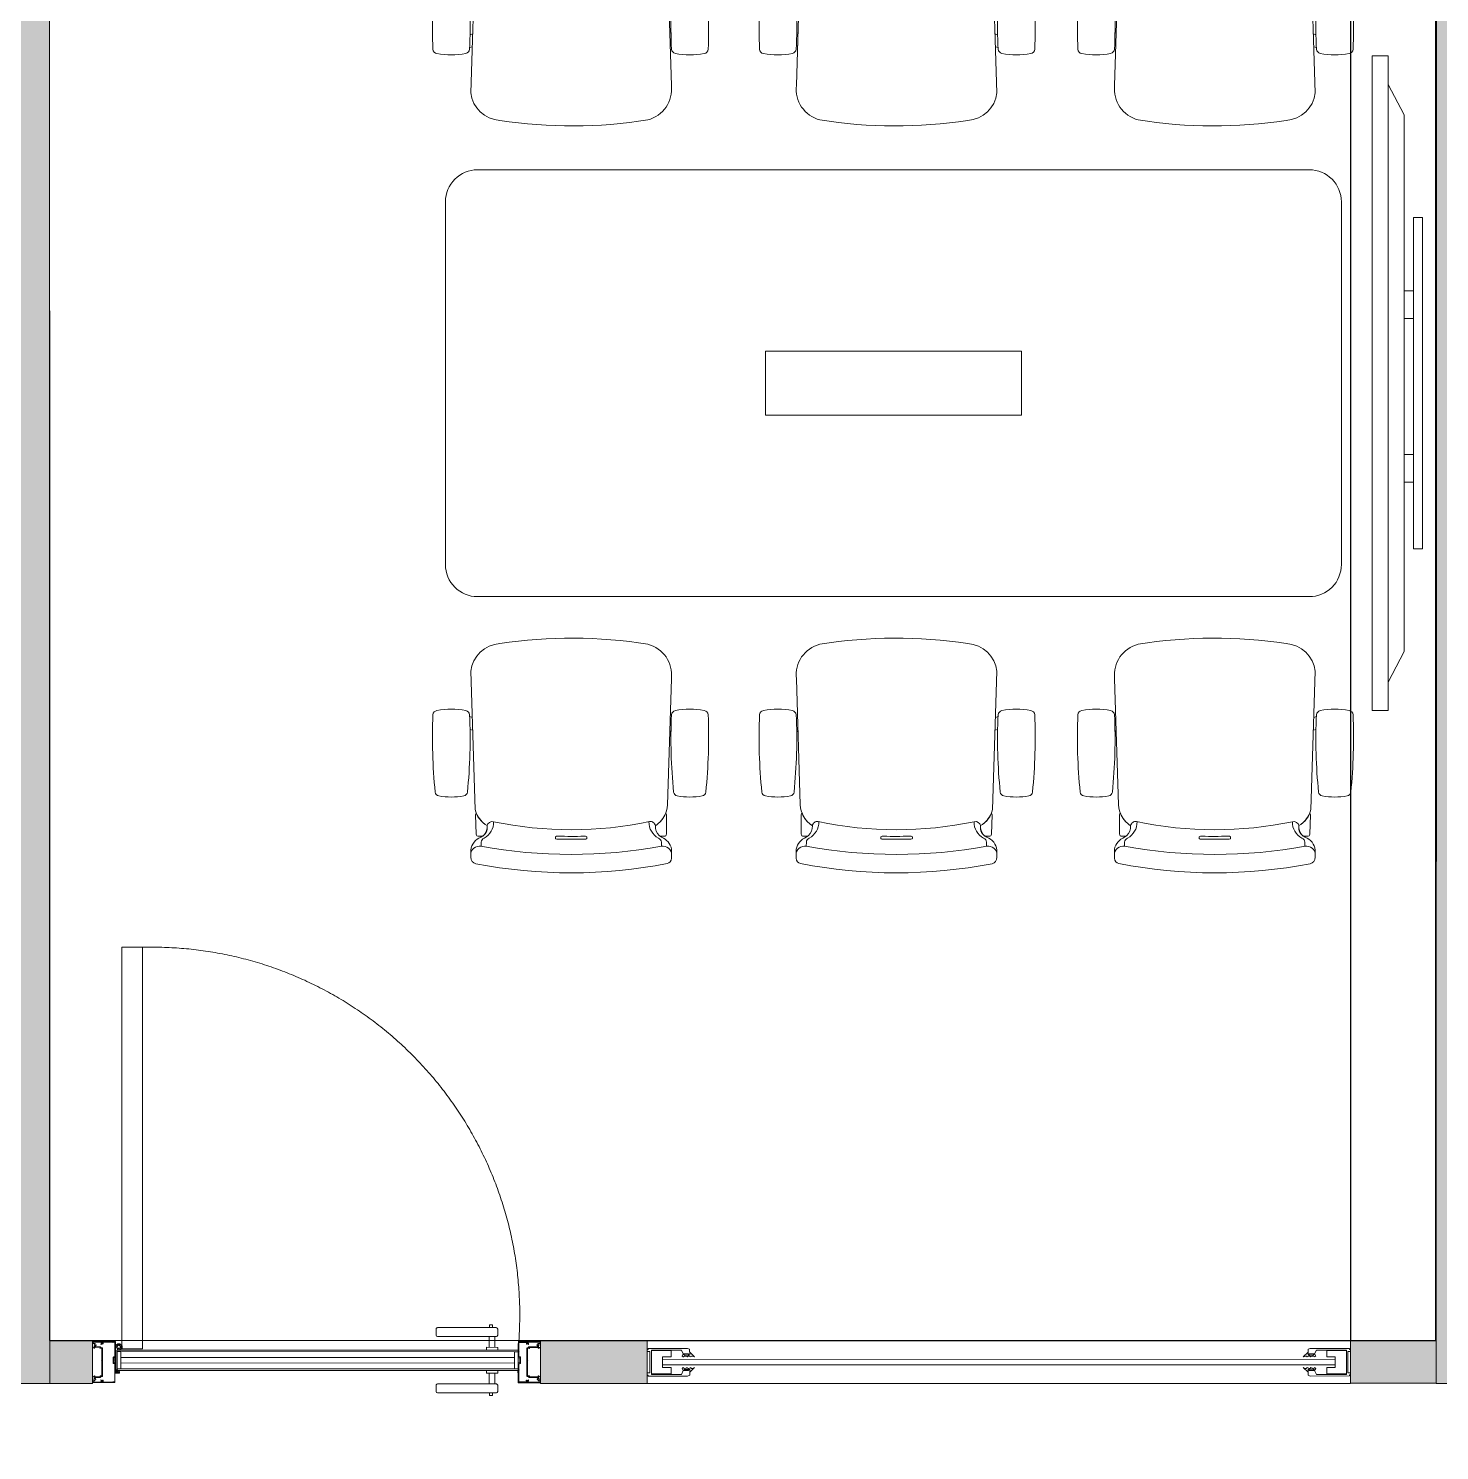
# Model space of a CAD drawing. Header units: millimetres. Extents: x -774950 to -670403, y -1165325 to -1109738.
# Drawn here: x -743251 to -739943, y -1119895 to -1116563 of the extents above; entities that cross this region are included whole.
import ezdxf

# ---------------------------------------------------------------- set-up
doc = ezdxf.new("R2010")
doc.units = ezdxf.units.MM
doc.header["$LTSCALE"] = 3000
doc.header["$MEASUREMENT"] = 0
for name, pattern in [('( Hidden )', [0.375, 0.25, -0.125]), ('DASHED', [0.75, 0.5, -0.25]), ('DASHED2', [0.375, 0.25, -0.125])]:
    doc.linetypes.add(name, pattern=pattern)
doc.layers.get('0').update_dxf_attribs({"linetype": 'CONTINUOUS'})
for name, color, linetype, lineweight in [('1-fur', 8, 'CONTINUOUS', 0), ('A-DOOR-FULL', 40, 'CONTINUOUS', 18), ('A-FURN-HUMAN', 252, 'CONTINUOUS', 9), ('A-FURN-MODULAR-CHAIR', 5, 'CONTINUOUS', 5), ('A-FURN-MODULAR-TABLETOP', 250, 'CONTINUOUS', 13), ('AI-FURN', 7, 'CONTINUOUS', 20), ('DR-GLASS', 170, 'CONTINUOUS', 13), ('I- FURN', 251, 'CONTINUOUS', 9), ('IN-DOOR', 8, 'CONTINUOUS', 0), ('PR-ALU SECTION', 8, 'CONTINUOUS', 9), ('PR-HATCH', 8, 'CONTINUOUS', 0), ('PR-LINE', 8, 'DASHED2', 9), ('TAGING', 253, 'CONTINUOUS', 5), ('TOA- AV', 7, 'CONTINUOUS', 9), ('TOA-FURN-HUMAN', 252, 'CONTINUOUS', 9)]:
    doc.layers.add(name, color=color, linetype=linetype, lineweight=lineweight)
doc.layers.add('HATCH', color=8, linetype='CONTINUOUS')
doc.layers.add('I-FURN', color=7, linetype='CONTINUOUS')
doc.layers.add('PR- GLASS', color=7, linetype='CONTINUOUS', lineweight=9, true_color=0x0505ff)
doc.layers.add('PR-FULL HT', color=7, linetype='CONTINUOUS', lineweight=13, true_color=0x6e3e30)

# ---------------------------------------------------------------- blocks, each defined once
blk = doc.blocks.new('*U102')
at = {"layer": 'PR-HATCH'}
h = blk.add_hatch(color=256, dxfattribs=at)
h.dxf.hatch_style = 1
h.paths.add_polyline_path([(-88459.9, -39967.2), (-83431.8, -39967.2), (-83431.8, -39867.2), (-88459.9, -39867.2)])
at = {"layer": 'PR-FULL HT', "elevation": 0}
blk.add_lwpolyline([(-88459.9, -39967.2), (-83431.8, -39967.2), (-83431.8, -39867.2), (-88459.9, -39867.2)], close=True, dxfattribs=at)
blk = doc.blocks.new('CHAIR - STEELCASE - LETSB')
at = {"layer": 'I- FURN', "color": 24, "lineweight": 9}
for points in [[(-369.7, 257.7, -0.089353), (-369.7, 316.7, -0.334929), (-360.7, 325, -0.034973), (-179.6, 330.4, -0.382328), (-169.8, 320.9, -0.10237), (-169.8, 253.5, -0.318036), (-179.6, 244.3, -0.036857), (-360.8, 249.5, -0.333729)], [(-369.7, -242.2, 0.089353), (-369.7, -301.1, 0.334929), (-360.7, -309.4, 0.034973), (-179.6, -314.8, 0.382328), (-169.8, -305.4, 0.10237), (-169.8, -237.9, 0.318036), (-179.6, -228.8, 0.036857), (-360.7, -233.9, 0.333729)]]:
    blk.add_lwpolyline(points, format="xyb", close=True, dxfattribs=at)
at = {"layer": 'I- FURN'}
blk.add_lwpolyline([(-513.5, 241.7, 0.34479), (-528.5, 230.1, 0.096497), (-528.2, -218.5, 0.361045), (-515.8, -228.9), (-494.1, -229.1, 0.246071), (-466.3, -205.4, -0.226994), (-446.1, -191.1), (-439.9, -191, 0.417254), (-429.7, -177.1, -0.104406), (-430, 188.5, 0.398452), (-439.2, 203.5, -0.367565), (-466.2, 218, 0.274839), (-496.7, 241.7)], format="xyb", close=True, dxfattribs=at)
at = {"layer": 'I- FURN', "color": 24, "lineweight": 9}
for points in [[(-507.6, -229.1, 0.46809), (-487.6, -205.2, -0.090711), (-487.6, 217.9, 0.462177), (-507.1, 241.7, -100.177069)], [(-487.6, 217.3), (-478, 217.2, -0.321496), (-468.6, 210.4, 0.282757), (-430, 188, -1.025051)], [(-487.6, -205.2), (-478, -205.1, 0.321496), (-468.6, -198.3, -0.282757), (-430, -175.9, 1.025051)]]:
    blk.add_lwpolyline(points, format="xyb", dxfattribs=at)
at = {"layer": 'I- FURN'}
blk.add_lwpolyline([(-95, -228.5), (-390.3, -219.7, -0.232948), (-439.9, -191, 0.417374), (-429.7, -177.1, -0.10441), (-430, 188.5, 0.39834), (-439.2, 203.5, -0.21659), (-401.4, 231.2), (-77.6, 241.7, -0.366213), (-12.8, 173.3, -0.077985), (-14.2, -173.2, -0.376278), (-95, -228.5)], format="xyb", dxfattribs=at)
at = {"layer": 'I- FURN', "color": 8, "lineweight": 5}
for points in [[(-215.9, 237.2), (-213.8, 243.3)], [(-183.7, 244.2), (-185.7, 238.2)], [(-218.5, -224.8), (-217.4, -227.7)], [(-187.7, -228.5), (-188.6, -225.7)]]:
    blk.add_lwpolyline(points, dxfattribs=at)
blk.add_lwpolyline([(-463.6, 213.4, 0.188155), (-445.3, 203.4), (-439.2, 203.5, -0.15219), (-410.1, 228.9, 0.211085), (-413.9, 230.4), (-459.5, 228.7, 0.414214), (-464.3, 223.4)], format="xyb", close=True, dxfattribs=at)
for points in [[(-471.1, -25, -0.007805), (-471.1, 37.1, -0.087218), (-470, 42.7, -0.229267), (-469.3, 43.4), (-465.8, 43.4, -0.210582), (-464.1, 37.7, 0.008162), (-464.2, -24.4, -0.166545), (-465.4, -30.6, -0.375811), (-465.9, -30.7), (-469.2, -30.7, -0.246214), (-470.7, -28.4, 0.024513), (-471.1, -25, -1.199362)], [(-446.1, -191.1), (-439.9, -191, 0.15219), (-409.9, -215.2, -0.211085), (-413.6, -216.9), (-459.2, -216.9, -0.414214), (-464.3, -211.8), (-463.9, -201.8)]]:
    blk.add_lwpolyline(points, format="xyb", dxfattribs=at)
blk = doc.blocks.new('6pax')
at = {"layer": 'I- FURN'}
blk.add_lwpolyline([(-281473.4, 146053.6), (-281473.4, 146903.6, 0.414214), (-281548.4, 146978.6), (-283498.4, 146978.6, 0.414214), (-283573.4, 146903.6), (-283573.4, 146053.6, 0.414214), (-283498.4, 145978.6), (-281548.4, 145978.6, 0.414214)], format="xyb", close=True, dxfattribs=at)
at = {"layer": 'I- FURN', "color": 8, "lineweight": 9}
blk.add_lwpolyline([(-282823.4, 146403.6), (-282223.4, 146403.6), (-282223.4, 146553.6), (-282823.4, 146553.6)], close=True, dxfattribs=at)
at = {"layer": 'I- FURN', "xscale": -1}
for p, rotation in [((-283270.5, 147081.4), 90), ((-282524.4, 147081.4), 90), ((-281774.4, 145881.4), 270)]:
    blk.add_blockref('CHAIR - STEELCASE - LETSB', p, dxfattribs=dict(at, rotation=rotation))
at = {"layer": 'I- FURN'}
for p, rotation in [((-281774.4, 147081.4), 270), ((-283270.5, 145881.4), 90), ((-282524.4, 145881.4), 90)]:
    blk.add_blockref('CHAIR - STEELCASE - LETSB', p, dxfattribs=dict(at, rotation=rotation))
blk = doc.blocks.new('Human Figure')
at = {"layer": 'A-FURN-MODULAR-CHAIR', "color": 18, "lineweight": 15, "true_color": 0x000000}
for p, q in [((4613.64, 5782.3, 0), (4625.48, 5782.3, 0)), ((4610.68, 5774.98, 0), (4610.68, 5779.34, 0)), ((4628.44, 5779.34, 0), (4628.44, 5776.24, 0))]:
    blk.add_line(p, q, dxfattribs=at)
at = {"layer": 'A-FURN-MODULAR-CHAIR', "lineweight": 15}
for p, q in [((4613.64, 5782.3, 0), (4625.48, 5782.3, 0)), ((4610.68, 5774.98, 0), (4610.68, 5779.34, 0)), ((4628.44, 5779.34, 0), (4628.44, 5776.24, 0))]:
    blk.add_line(p, q, dxfattribs=at)
at = {"layer": 'A-FURN-MODULAR-CHAIR', "color": 18, "lineweight": 15, "true_color": 0x000000, "elevation": 0}
for points in [[(4611.29, 5784.13), (4611.67, 5783.22)], [(4618.58, 5784.79), (4618.58, 5782.3)], [(4620.56, 5784.79), (4620.56, 5782.3)], [(4627.86, 5784.22), (4627.49, 5783.3)]]:
    blk.add_lwpolyline(points, dxfattribs=at)
at = {"layer": 'A-FURN-MODULAR-CHAIR', "lineweight": 15, "elevation": 0}
for points in [[(4611.29, 5784.13), (4611.67, 5783.22)], [(4618.58, 5784.79), (4618.58, 5782.3)], [(4620.56, 5784.79), (4620.56, 5782.3)], [(4627.86, 5784.22), (4627.49, 5783.3)]]:
    blk.add_lwpolyline(points, dxfattribs=at)
at = {"layer": 'A-FURN-MODULAR-CHAIR', "color": 18, "lineweight": 15, "true_color": 0x000000, "elevation": 0}
blk.add_lwpolyline([(4625.89, 5764.57, -0.034638), (4625.48, 5764.54), (4615.48, 5764.54)], format="xyb", dxfattribs=at)
at = {"layer": 'A-FURN-MODULAR-CHAIR', "lineweight": 15, "elevation": 0}
blk.add_lwpolyline([(4625.89, 5764.57, -0.034638), (4625.48, 5764.54), (4615.48, 5764.54)], format="xyb", dxfattribs=at)
at = {"layer": 'A-FURN-MODULAR-CHAIR', "color": 18, "lineweight": 15, "true_color": 0x000000}
for centre, radius, start, end in [((4619.68, 5763.49, 0), 22.29, 68.458, 112.0994), ((4619.68, 5763.49, 0), 21.3, 68.4839, 112.0994), ((4613.64, 5779.34, 0), 2.96, 90.0001, 180.0001), ((4625.48, 5779.34, 0), 2.96, 0.0001, 90.0001)]:
    blk.add_arc(centre, radius, start, end, dxfattribs=at)
at = {"layer": 'A-FURN-MODULAR-CHAIR', "lineweight": 15}
for centre, radius, start, end in [((4619.68, 5763.49, 0), 22.29, 68.458, 112.0994), ((4619.68, 5763.49, 0), 21.3, 68.4839, 112.0994), ((4613.64, 5779.34, 0), 2.96, 90.0001, 180.0001), ((4625.48, 5779.34, 0), 2.96, 0.0001, 90.0001)]:
    blk.add_arc(centre, radius, start, end, dxfattribs=at)
at = {"layer": 'TOA-FURN-HUMAN', "lineweight": 5}
for p, q in [((4616.22, 5779.49), (4621.49, 5780.21, 0)), ((4616.22, 5779.49), (4621.49, 5780.21, 0)), ((4621.49, 5780.21, 0), (4626.18, 5778.89, 0)), ((4621.49, 5780.21, 0), (4626.18, 5778.89, 0)), ((4611.71, 5776.63, 0), (4616.22, 5779.49)), ((4611.71, 5776.63, 0), (4616.22, 5779.49)), ((4626.18, 5778.89, 0), (4629.77, 5774.69, 0)), ((4626.18, 5778.89, 0), (4629.77, 5774.69, 0)), ((4609.08, 5772.43, 0), (4611.71, 5776.63, 0)), ((4609.08, 5772.43, 0), (4611.71, 5776.63, 0)), ((4629.77, 5774.69, 0), (4630.56, 5772.63, 0)), ((4629.77, 5774.69, 0), (4630.56, 5772.63, 0)), ((4609.78, 5766.99, 0), (4609.08, 5772.43, 0)), ((4609.78, 5766.99, 0), (4609.08, 5772.43, 0)), ((4630.56, 5772.63, 0), (4630.01, 5767.72, 0)), ((4630.56, 5772.63, 0), (4630.01, 5767.72, 0)), ((4626.86, 5771.32, 0), (4626.81, 5767.94)), ((4626.86, 5771.32, 0), (4626.81, 5767.94)), ((4616.02, 5768.83), (4613.59, 5769.99, 0)), ((4613.59, 5769.99, 0), (4614.12, 5766.32, 0)), ((4616.02, 5768.83), (4613.59, 5769.99, 0)), ((4613.59, 5769.99, 0), (4614.12, 5766.32, 0)), ((4620.77, 5768.32, 0), (4616.02, 5768.83)), ((4620.77, 5768.32, 0), (4616.02, 5768.83)), ((4625.5, 5769.01, 0), (4620.77, 5768.32, 0)), ((4625.5, 5769.01, 0), (4620.77, 5768.32, 0)), ((4610.91, 5764.54), (4609.78, 5766.99, 0)), ((4610.91, 5764.54), (4609.78, 5766.99, 0)), ((4626.81, 5767.94), (4626.19, 5766.32, 0)), ((4626.81, 5767.94), (4626.19, 5766.32, 0)), ((4629.26, 5764.54), (4630.01, 5767.72, 0)), ((4629.26, 5764.54), (4630.01, 5767.72, 0)), ((4615.48, 5764.54), (4614.12, 5766.32, 0)), ((4615.48, 5764.54), (4614.12, 5766.32, 0)), ((4625.89, 5764.54), (4626.19, 5766.32, 0)), ((4625.89, 5764.54), (4626.19, 5766.32, 0)), ((4615.48, 5764.54), (4616.97, 5762.59)), ((4615.48, 5764.54), (4616.97, 5762.59)), ((4613.88, 5760.76, 0), (4611.23, 5763.85, 0)), ((4613.88, 5760.76, 0), (4611.23, 5763.85, 0)), ((4626.5, 5763.17, 0), (4626.01, 5763.22, 0)), ((4626.5, 5763.17, 0), (4626.01, 5763.22, 0)), ((4626.32, 5761.85, 0), (4626.5, 5763.17, 0)), ((4626.32, 5761.85, 0), (4626.5, 5763.17, 0))]:
    blk.add_line(p, q, dxfattribs=at)
at = {"layer": 'TOA-FURN-HUMAN', "linetype": '( Hidden )', "lineweight": 5, "ltscale": 2}
for p, q in [((4611.23, 5763.85, 0), (4610.91, 5764.54, 0)), ((4611.23, 5763.85, 0), (4610.91, 5764.54, 0)), ((4626.01, 5763.22, 0), (4626.14, 5764.36, 0)), ((4626.01, 5763.22, 0), (4626.14, 5764.36, 0)), ((4629.26, 5764.54, 0), (4629.12, 5763.93, 0)), ((4629.26, 5764.54, 0), (4629.12, 5763.93, 0)), ((4628.92, 5762.69, 0), (4627.75, 5760.5, 0)), ((4628.92, 5762.69, 0), (4627.75, 5760.5, 0)), ((4629.12, 5763.93, 0), (4628.92, 5762.69, 0)), ((4629.12, 5763.93, 0), (4628.92, 5762.69, 0)), ((4615.02, 5761.34, 0), (4613.88, 5760.76, 0)), ((4615.02, 5761.34, 0), (4613.88, 5760.76, 0)), ((4615.16, 5758.98, 0), (4615.02, 5761.34, 0)), ((4615.16, 5758.98, 0), (4615.02, 5761.34, 0)), ((4616.97, 5762.59), (4616.53, 5762.09)), ((4616.97, 5762.59), (4616.53, 5762.09)), ((4616.53, 5762.09), (4618.44, 5760.37, 0)), ((4616.53, 5762.09), (4618.44, 5760.37, 0)), ((4624.81, 5760.79, 0), (4626.32, 5761.85, 0)), ((4624.81, 5760.79, 0), (4626.32, 5761.85, 0)), ((4618.44, 5760.37, 0), (4619.69, 5757.7, 0)), ((4618.44, 5760.37, 0), (4619.69, 5757.7, 0)), ((4624.06, 5759.18, 0), (4624.81, 5760.79, 0)), ((4624.06, 5759.18, 0), (4624.81, 5760.79, 0)), ((4627.75, 5760.5, 0), (4628.12, 5759.23, 0)), ((4627.75, 5760.5, 0), (4628.12, 5759.23, 0)), ((4616.12, 5757.36), (4615.16, 5758.98, 0)), ((4616.12, 5757.36), (4615.16, 5758.98, 0)), ((4619.17, 5757.51, 0), (4618.16, 5758.8, 0)), ((4618.16, 5758.8, 0), (4618.39, 5757.81, 0)), ((4619.17, 5757.51, 0), (4618.16, 5758.8, 0)), ((4618.16, 5758.8, 0), (4618.39, 5757.81, 0)), ((4624.51, 5758.96, 0), (4624.06, 5759.18, 0)), ((4624.51, 5758.96, 0), (4624.06, 5759.18, 0)), ((4624.5, 5757.93, 0), (4625.51, 5759.11, 0)), ((4624.5, 5757.93, 0), (4625.51, 5759.11, 0)), ((4625.32, 5759.95, 0), (4624.51, 5758.96, 0)), ((4625.32, 5759.95, 0), (4624.51, 5758.96, 0)), ((4625.51, 5759.11, 0), (4625.32, 5759.95, 0)), ((4625.51, 5759.11, 0), (4625.32, 5759.95, 0)), ((4628.12, 5759.23, 0), (4626.89, 5757.28, 0)), ((4628.12, 5759.23, 0), (4626.89, 5757.28, 0)), ((4618.19, 5756, 0), (4616.12, 5757.36)), ((4618.19, 5756, 0), (4616.12, 5757.36)), ((4618.39, 5757.81, 0), (4619.31, 5756.18, 0)), ((4618.39, 5757.81, 0), (4619.31, 5756.18, 0)), ((4619.69, 5757.7, 0), (4619.17, 5757.51, 0)), ((4619.69, 5757.7, 0), (4619.17, 5757.51, 0)), ((4624.87, 5757.37, 0), (4624.5, 5757.93, 0)), ((4624.87, 5757.37, 0), (4624.5, 5757.93, 0)), ((4626.89, 5757.28, 0), (4624.87, 5757.37, 0)), ((4626.89, 5757.28, 0), (4624.87, 5757.37, 0)), ((4619.31, 5756.18, 0), (4618.19, 5756, 0)), ((4619.31, 5756.18, 0), (4618.19, 5756, 0))]:
    blk.add_line(p, q, dxfattribs=at)
at = {"layer": 'TOA-FURN-HUMAN', "linetype": '( Hidden )', "lineweight": 5, "ltscale": 3}
for p, q in [((4625.9, 5764.39, 0), (4625.89, 5764.57, 0)), ((4625.9, 5764.39, 0), (4625.89, 5764.57, 0)), ((4626.14, 5764.36, 0), (4625.9, 5764.39, 0)), ((4626.14, 5764.36, 0), (4625.9, 5764.39, 0))]:
    blk.add_line(p, q, dxfattribs=at)
at = {"layer": 'TOA-FURN-HUMAN', "lineweight": 5, "elevation": 0}
for points in [[(4622.54, 5772.08), (4621.4, 5771.49), (4619.55, 5771.23), (4618.01, 5771.43), (4616.44, 5771.03), (4615.47, 5772.11), (4615.23, 5774.3), (4616.32, 5777.18), (4618.11, 5778.11), (4620.14, 5778.11), (4621.85, 5777.26), (4623.09, 5774.92), (4622.55, 5771.19), (4620.35, 5770.17), (4619.86, 5769.12), (4619.43, 5769.17), (4619.04, 5770.23), (4616.9, 5771)], [(4622.54, 5772.08), (4621.4, 5771.49), (4619.55, 5771.23), (4618.01, 5771.43), (4616.44, 5771.03), (4615.47, 5772.11), (4615.23, 5774.3), (4616.32, 5777.18), (4618.11, 5778.11), (4620.14, 5778.11), (4621.85, 5777.26), (4623.09, 5774.92), (4622.55, 5771.19), (4620.35, 5770.17), (4619.86, 5769.12), (4619.43, 5769.17), (4619.04, 5770.23), (4616.9, 5771)], [(4625.5, 5769.01), (4626.86, 5771.32)], [(4625.5, 5769.01), (4626.86, 5771.32)], [(4626.09, 5764.27), (4629.04, 5763.91)], [(4626.09, 5764.27), (4629.04, 5763.91)], [(4626.5, 5763.17), (4629.02, 5762.63)], [(4626.5, 5763.17), (4629.02, 5762.63)]]:
    blk.add_lwpolyline(points, dxfattribs=at)
blk = doc.blocks.new('fea')
at = {"layer": 'A-FURN-MODULAR-TABLETOP'}
for p, q in [((37598.24, 23474.06, 0), (37625.55, 23470.37, 0)), ((37590.86, 23464.51, 0), (37601.32, 23439.01, 0)), ((37630.13, 23459.2, 0), (37613.28, 23437.39, 0))]:
    blk.add_line(p, q, dxfattribs=at)
for centre, start, end in [((37597.31, 23467.15, 0), 82.3052, 202.3052), ((37624.62, 23463.46, 0), 322.3052, 82.3052), ((37607.77, 23441.66, 0), 202.3052, 322.3052)]:
    blk.add_arc(centre, 6.97, start, end, dxfattribs=at)
at = {"layer": 'A-FURN-HUMAN', "color": 161, "linetype": 'ByBlock', "xscale": -1}
for p, rotation in [((41140.26, 16981.32, 0), 349.8129158478098), ((30234.03, 23416.86, 0), 231.5303956231409)]:
    blk.add_blockref('Human Figure', p, dxfattribs=dict(at, rotation=rotation))
at = {"layer": 'A-FURN-HUMAN', "color": 161, "linetype": 'ByBlock', "rotation": 111.5602194000298}
blk.add_blockref('Human Figure', (44654.82, 21273.9, 0), dxfattribs=at)
blk = doc.blocks.new('*U103')
at = {"layer": 'PR-HATCH'}
h = blk.add_hatch(color=256, dxfattribs=at)
h.dxf.hatch_style = 1
h.paths.add_polyline_path([(-88951.9, -39967.2), (-84365, -39967.2), (-84365, -39867.2), (-88951.9, -39867.2)])
at = {"layer": 'PR-FULL HT', "elevation": 0}
blk.add_lwpolyline([(-88951.9, -39967.2), (-84365, -39967.2), (-84365, -39867.2), (-88951.9, -39867.2)], close=True, dxfattribs=at)
blk = doc.blocks.new('GLASS PATCH')
at = {"layer": 'PR-ALU SECTION'}
for p, q in [((-11245.2, -11600.3), (-11245.2, -11602.3)), ((-11244.2, -11600.3), (-11245.2, -11600.3)), ((-11245.2, -11602.3), (-11242.7, -11602.3)), ((-11244.2, -11599.3), (-11244.2, -11600.3)), ((-11207.2, -11599.3), (-11244.2, -11599.3)), ((-11242.7, -11622.3), (-11242.7, -11602.3)), ((-11241.2, -11623.8), (-11241.2, -11600.8)), ((-11213, -11600.8), (-11241.2, -11600.8)), ((-11241.2, -11601.3), (-11222.7, -11601.3)), ((-11222.7, -11607.3), (-11230.7, -11607.3)), ((-11230.7, -11617.3), (-11230.7, -11607.3)), ((-11222.7, -11601.3), (-11222.7, -11607.3)), ((-11211.2, -11604.5), (-11213, -11600.8)), ((-11212.4, -11606.4), (-11211.2, -11604.5)), ((-11211.2, -11607.3), (-11212.4, -11606.4)), ((-11206.2, -11604.5), (-11211.2, -11604.5)), ((-11211.2, -11604.5), (-11210, -11605.6)), ((-11210, -11605.6), (-11205.1, -11605.6)), ((-11207.2, -11599.3), (-11205.2, -11600)), ((-11206.2, -11605.5), (-11206.2, -11604.5)), ((-11205.2, -11605.5), (-11206.2, -11605.5)), ((-11205.2, -11600), (-11205.2, -11605.5)), ((-11205.1, -11602.9), (-11205.1, -11605.6)), ((-11200.5, -11607.3), (-11205.1, -11602.9)), ((-11222.7, -11617.3), (-11230.7, -11617.3)), ((-11222.7, -11623.3), (-11222.7, -11617.3)), ((-11211.2, -11620.1), (-11213, -11623.8)), ((-11211.2, -11617.3), (-11212.4, -11618.1)), ((-11212.4, -11618.1), (-11211.2, -11620.1)), ((-11211.2, -11620.1), (-11210, -11618.9)), ((-11206.2, -11620.1), (-11211.2, -11620.1)), ((-11210, -11618.9), (-11205.1, -11618.9)), ((-11205.2, -11619.1), (-11206.2, -11619.1)), ((-11206.2, -11619.1), (-11206.2, -11620.1)), ((-11205.2, -11624.6), (-11205.2, -11619.1)), ((-11200.5, -11617.3), (-11205.1, -11621.7)), ((-11205.1, -11621.7), (-11205.1, -11618.9)), ((-11245.2, -11624.3), (-11245.2, -11622.3)), ((-11245.2, -11622.3), (-11242.7, -11622.3)), ((-11244.2, -11624.3), (-11245.2, -11624.3)), ((-11244.2, -11625.3), (-11244.2, -11624.3)), ((-11207.2, -11625.3), (-11244.2, -11625.3)), ((-11241.2, -11623.3), (-11222.7, -11623.3)), ((-11213, -11623.8), (-11241.2, -11623.8)), ((-11207.2, -11625.3), (-11205.2, -11624.6))]:
    blk.add_line(p, q, dxfattribs=at)
blk.add_lwpolyline([(-11241.2, -11601.3), (-11222.7, -11601.3), (-11222.7, -11607.3), (-11230.7, -11607.3), (-11230.7, -11617.3), (-11222.7, -11617.3), (-11222.7, -11623.3), (-11241.2, -11623.3)], close=True, dxfattribs=at)
for points, knots in [([(-11207.6, -11607.3), (-11208.8, -11606.7), (-11210.2, -11606), (-11211.1, -11607.1), (-11211.2, -11607.3)], [0, 0, 0, 0, 3.277935, 3.838999, 3.838999, 3.838999, 3.838999]), ([(-11204.1, -11607.3), (-11205.3, -11606.7), (-11206.7, -11606), (-11207.6, -11607.1), (-11207.6, -11607.3)], [0, 0, 0, 0, 3.196261, 3.767448, 3.767448, 3.767448, 3.767448]), ([(-11200.5, -11607.3), (-11202.1, -11606.6), (-11203.9, -11605.8), (-11204.1, -11607.2), (-11204.1, -11607.3)], [0, 0, 0, 0, 3.605923, 3.8901, 3.8901, 3.8901, 3.8901]), ([(-11207.6, -11617.3), (-11208.8, -11617.9), (-11210.2, -11618.6), (-11211.1, -11617.5), (-11211.2, -11617.3)], [0, 0, 0, 0, 3.277935, 3.838999, 3.838999, 3.838999, 3.838999]), ([(-11204.1, -11617.3), (-11205.3, -11617.9), (-11206.7, -11618.6), (-11207.6, -11617.5), (-11207.6, -11617.3)], [0, 0, 0, 0, 3.196261, 3.767448, 3.767448, 3.767448, 3.767448]), ([(-11200.5, -11617.3), (-11202.1, -11618), (-11203.9, -11618.7), (-11204.1, -11617.4), (-11204.1, -11617.3)], [0, 0, 0, 0, 3.605923, 3.8901, 3.8901, 3.8901, 3.8901])]:
    blk.add_open_spline(points, degree=3, knots=knots, dxfattribs=at)
blk = doc.blocks.new('*U132')
at = {"layer": 'PR- GLASS', "elevation": 0}
blk.add_lwpolyline([(-78535.1, -32840.5), (-78535.1, -32852.5), (-80111.8, -32852.5), (-80111.8, -32840.5)], close=True, dxfattribs=at)
at = {"layer": 'PR-LINE', "ltscale": 5, "elevation": 0}
blk.add_lwpolyline([(-80147.8, -32796.5), (-80147.8, -32896.5), (-78499.1, -32896.5), (-78499.1, -32796.5)], close=True, dxfattribs=at)
at = {"layer": 'PR-ALU SECTION'}
for p, xscale, yscale, zscale, rotation in [((-52197.9, -61708.8, 0), -2.485489525280362, 2.485489525280353, 2.485489525280353, 179.9999854000356), ((-106449, -61708.7, 0), 2.485489525280363, 2.485489525280363, 2.485489525280363, 179.9999854002671)]:
    blk.add_blockref('GLASS PATCH', p, dxfattribs=dict(at, xscale=xscale, yscale=yscale, zscale=zscale, rotation=rotation))
blk = doc.blocks.new('*U164')
at = {"layer": 'PR-HATCH'}
h = blk.add_hatch(color=256, dxfattribs=at)
h.dxf.hatch_style = 1
h.paths.add_polyline_path([(-84600.5, -39967.2), (-84500.5, -39967.2), (-84500.5, -39867.2), (-84600.5, -39867.2)])
at = {"layer": 'PR-FULL HT', "elevation": 0}
blk.add_lwpolyline([(-84600.5, -39967.2), (-84500.5, -39967.2), (-84500.5, -39867.2), (-84600.5, -39867.2)], close=True, dxfattribs=at)
blk = doc.blocks.new('A$C60412B90')
at = {"layer": 'TOA- AV', "color": 30, "true_color": 0xf8991e}
blk.add_line((256.5, 111), (986.5, 111), dxfattribs=at)
at = {"layer": 'TOA- AV', "color": 6}
for p, q in [((-37.2, 55.5), (29.9, 91)), ((1280.2, 55.5), (1213.1, 91)), ((-100, 55.5), (1343, 55.5))]:
    blk.add_line(p, q, dxfattribs=at)
at = {"layer": 'TOA- AV', "color": 30, "true_color": 0xf8991e}
for points in [[(986.5, 111), (986.5, 131), (256.5, 131), (256.5, 111)], [(403.4, 91), (464.2, 91)], [(825.1, 91), (764.2, 91)]]:
    blk.add_lwpolyline(points, dxfattribs=at)
for points in [[(403.4, 111), (464.2, 111), (464.2, 91), (403.4, 91)], [(825.1, 111), (764.2, 111), (764.2, 91), (825.1, 91)]]:
    blk.add_lwpolyline(points, close=True, dxfattribs=at)
at = {"layer": 'TOA- AV', "color": 6}
for points in [[(29.9, 91), (1213.1, 91)], [(1343, 55.5), (1343, 20), (-100, 20), (-100, 55.5)]]:
    blk.add_lwpolyline(points, dxfattribs=at)
blk = doc.blocks.new('*U160')
at = {"layer": 'PR-HATCH'}
h = blk.add_hatch(color=256, dxfattribs=at)
h.dxf.hatch_style = 1
h.paths.add_polyline_path([(-84823.4, -39967.2), (-84622.7, -39967.2), (-84622.7, -39867.2), (-84823.4, -39867.2)])
at = {"layer": 'PR-FULL HT', "elevation": 0}
blk.add_lwpolyline([(-84823.4, -39967.2), (-84622.7, -39967.2), (-84622.7, -39867.2), (-84823.4, -39867.2)], close=True, dxfattribs=at)
blk = doc.blocks.new('rub1')
at = {"lineweight": 20}
h = blk.add_hatch(color=8, dxfattribs=at)
h.paths.add_polyline_path([(285.1, 663.6), (284.4, 663.6, 0.06789), (284.3, 663.1), (284, 663.1), (284, 663.6), (283.7, 663.6), (283.7, 662.4), (284, 662.4), (284, 662.9), (284.3, 662.9, 0.066804), (284.4, 662.3), (285.1, 662.3, 0.299446), (285.5, 662.9), (285.5, 663.1, 0.299446)])
h.paths.add_polyline_path([(285.4, 663.1), (285.4, 662.9, -0.365226), (285, 662.5), (284.6, 662.5, -0.12053), (284.6, 663.5), (285, 663.5, -0.209232)], flags=16)
at = {"layer": '1-fur', "color": 8, "lineweight": 20}
for p, q in [((284.4, 663.6), (285.1, 663.6)), ((284.4, 662.3), (285.1, 662.3)), ((284.6, 663.5), (285, 663.5)), ((284.6, 662.5), (285, 662.5)), ((285.4, 663.1), (285.4, 662.9)), ((285.5, 663.1), (285.5, 662.9))]:
    blk.add_line(p, q, dxfattribs=at)
for points in [[(284, 662.9), (284, 662.4), (283.7, 662.4), (283.7, 663.6), (284, 663.6), (284, 663.1)], [(284.3, 663.1), (284, 663.1)], [(284, 662.9), (284.3, 662.9)]]:
    blk.add_lwpolyline(points, dxfattribs=at)
for centre, radius, start, end in [((286.3, 663), 1.99, 160.4255, 175.9608), ((286.3, 663), 1.99, 182.636, 197.9236), ((286.5, 663), 1.99, 165.4708, 192.9616), ((284.8, 662.9), 0.623, 16.2565, 63.5269), ((285, 662.9), 0.413, 282.3178, 2.5719), ((284.9, 663), 0.623, 3.1317, 69.8122), ((284.9, 662.9), 0.623, 290.1878, 356.8683)]:
    blk.add_arc(centre, radius, start, end, dxfattribs=at)
blk = doc.blocks.new('*U241')
at = {"layer": 'IN-DOOR', "color": 8, "ltscale": 2}
for p, q in [((-32.13, 4.42), (-32.13, 4.64)), ((-32.13, 4.64), (-31.89, 4.64)), ((-31.89, 4.42), (-31.89, 4.64)), ((-32.56, 3.81), (-32.56, 4.31)), ((-32.45, 4.42), (-27.72, 4.42)), ((-32.45, 3.7), (-27.72, 3.7)), ((-32.34, 2.84), (-32.34, 3.7)), ((-31.87, 2.84), (-31.87, 3.7)), ((-27.61, 3.81), (-27.61, 4.31)), ((-36, 3.3), (-36, 0)), ((-36, 3.29), (-36, 2.86)), ((-34.92, 3.3), (-35.99, 3.3)), ((-35.98, 2.84), (-35.92, 2.84)), ((-35.96, 3.17), (-35.96, 3.25)), ((-35.95, 3.26), (-34.97, 3.26)), ((-35.91, 2.83), (-35.91, 2.79)), ((-35.9, 2.78), (-35.83, 2.76)), ((-35.82, 2.77), (-35.86, 2.83)), ((-35.85, 2.84), (-35.11, 2.84)), ((-35.09, 2.88), (-35.81, 2.88)), ((-35.09, 2.82), (-35.11, 2.77)), ((-35.09, 2.76), (-34.98, 2.76)), ((-35.04, 2.83), (-35.04, 2.83)), ((-34.93, 2.81), (-35.02, 2.81)), ((-34.96, 3.25), (-34.96, 3.2)), ((-34.96, 2.74), (-34.96, 1.81)), ((-34.94, 3.18), (-34.94, 3.18)), ((-34.91, 3.21), (-34.91, 3.29)), ((-34.91, 0.51), (-34.91, 2.79)), ((-32.56, 2.62), (-32.56, 2.84)), ((-32.56, 2.84), (-31.66, 2.84)), ((-32.56, 2.62), (-31.66, 2.62)), ((-31.66, 2.62), (-31.66, 2.84)), ((-0.79, 3.21), (-0.79, 3.29)), ((-0.79, 0.51), (-0.79, 2.79)), ((-0.78, 3.3), (-0.01, 3.3)), ((-0.77, 2.81), (-0.68, 2.81)), ((-0.76, 3.18), (-0.76, 3.18)), ((-0.75, 3.25), (-0.75, 3.2)), ((-0.74, 2.74), (-0.74, 1.81)), ((-0.05, 3.26), (-0.73, 3.26)), ((-0.61, 2.76), (-0.72, 2.76)), ((-0.67, 2.83), (-0.67, 2.83)), ((-0.62, 2.82), (-0.59, 2.77)), ((-0.61, 2.88), (-0.19, 2.88)), ((-0.15, 2.84), (-0.6, 2.84)), ((-0.18, 2.77), (-0.14, 2.83)), ((-0.1, 2.78), (-0.17, 2.76)), ((-0.09, 2.83), (-0.09, 2.79)), ((-0.02, 2.84), (-0.08, 2.84)), ((-0.04, 3.17), (-0.04, 3.25)), ((0, 3.3), (0, 0)), ((0, 3.29), (0, 2.86)), ((-34.96, 1.81), (-34.97, 1.8)), ((-34.97, 1.8), (-34.96, 1.79)), ((-34.96, 1.79), (-34.96, 0.56)), ((-0.74, 1.81), (-0.73, 1.8)), ((-0.73, 1.8), (-0.74, 1.79)), ((-0.74, 1.79), (-0.74, 0.56)), ((-36, 0.44), (-36, 0.01)), ((-35.99, 0), (-34.92, 0)), ((-35.92, 0.46), (-35.98, 0.46)), ((-35.96, 0.05), (-35.96, 0.13)), ((-34.97, 0.04), (-35.95, 0.04)), ((-35.91, 0.5), (-35.91, 0.47)), ((-35.83, 0.54), (-35.9, 0.51)), ((-35.86, 0.47), (-35.82, 0.53)), ((-35.11, 0.46), (-35.85, 0.46)), ((-35.81, 0.42), (-35.09, 0.42)), ((-35.11, 0.52), (-35.09, 0.48)), ((-34.98, 0.54), (-35.09, 0.54)), ((-35.04, 0.47), (-35.04, 0.47)), ((-35.03, 0.2), (-35.03, 0.14)), ((-35.02, 0.49), (-34.93, 0.49)), ((-35.01, 0.22), (-35.01, 0.22)), ((-35.01, 0.12), (-34.93, 0.12)), ((-34.98, 0.18), (-34.99, 0.2)), ((-34.93, 0.16), (-34.96, 0.16)), ((-34.96, 0.1), (-34.96, 0.05)), ((-34.94, 0.12), (-34.94, 0.12)), ((-34.88, 0.19), (-34.92, 0.17)), ((-34.91, 0.1), (-34.91, 0.02)), ((-34.91, 0.01), (-34.91, 0.09)), ((-34.89, 0), (-34.2, 0)), ((-34.87, 0.08), (-34.85, 0.18)), ((-34.83, 0.06), (-34.85, 0.06)), ((-34.81, 0.05), (-34.82, 0.07)), ((-34.79, 0.07), (-34.8, 0.05)), ((-34.3, 0.06), (-34.77, 0.06)), ((-34.2, 0.81), (-34.2, 0)), ((-32.56, 0.98), (-32.56, 0.77)), ((-32.56, 0.98), (-31.66, 0.98)), ((-32.56, 0.77), (-31.66, 0.77)), ((-32.34, 0.77), (-32.34, -0.1)), ((-31.87, 0.77), (-31.87, -0.1)), ((-31.66, 0.98), (-31.66, 0.77)), ((-1.8, 0), (-1.8, 0.1)), ((-0.81, 0), (-1.8, 0)), ((-1.76, 0.06), (-1.65, 0.06)), ((-1.63, 0.07), (-1.62, 0.05)), ((-1.61, 0.05), (-0.88, 0.07)), ((-0.87, 0.06), (-0.86, 0.06)), ((-0.84, 0.08), (-0.85, 0.18)), ((-0.82, 0.19), (-0.79, 0.17)), ((-0.79, 0.1), (-0.79, 0.02)), ((-0.79, 0.01), (-0.79, 0.09)), ((-0.78, 0.16), (-0.74, 0.16)), ((-0.01, 0), (-0.78, 0)), ((-0.68, 0.49), (-0.77, 0.49)), ((-0.69, 0.12), (-0.77, 0.12)), ((-0.76, 0.12), (-0.76, 0.12)), ((-0.75, 0.1), (-0.75, 0.05)), ((-0.73, 0.04), (-0.05, 0.04)), ((-0.72, 0.54), (-0.62, 0.54)), ((-0.72, 0.18), (-0.71, 0.2)), ((-0.69, 0.22), (-0.69, 0.22)), ((-0.68, 0.2), (-0.68, 0.14)), ((-0.67, 0.47), (-0.67, 0.47)), ((-0.6, 0.52), (-0.62, 0.48)), ((-0.19, 0.42), (-0.61, 0.42)), ((-0.6, 0.46), (-0.15, 0.46)), ((-0.14, 0.47), (-0.18, 0.53)), ((-0.17, 0.54), (-0.1, 0.51)), ((-0.09, 0.5), (-0.09, 0.47)), ((-0.08, 0.46), (-0.02, 0.46)), ((-0.04, 0.05), (-0.04, 0.13)), ((0, 0.44), (0, 0.01)), ((-32.56, -0.21), (-32.56, -0.71)), ((-32.45, -0.1), (-27.72, -0.1)), ((-32.45, -0.82), (-27.72, -0.82)), ((-32.13, -0.82), (-32.13, -1.03)), ((-32.13, -1.03), (-31.89, -1.03)), ((-31.89, -0.82), (-31.89, -1.03)), ((-27.61, -0.21), (-27.61, -0.71))]:
    blk.add_line(p, q, dxfattribs=at)
at = {"layer": 'IN-DOOR', "color": 8, "ltscale": 3}
for p, q in [((-35.03, 3.16), (-35.03, 3.09)), ((-34.93, 3.18), (-35.01, 3.18)), ((-35.01, 3.08), (-35.01, 3.08)), ((-35, 3.09), (-34.98, 3.12)), ((-34.96, 3.13), (-34.93, 3.13)), ((-34.92, 3.13), (-34.9, 3.11)), ((-34.91, 3.28), (-34.91, 3.2)), ((-34.21, 3.3), (-34.89, 3.3)), ((-34.87, 3.12), (-34.87, 3.22)), ((-34.85, 3.24), (-34.83, 3.24)), ((-34.82, 3.23), (-34.81, 3.24)), ((-34.8, 3.24), (-34.79, 3.23)), ((-34.77, 3.24), (-34.3, 3.24)), ((-34.26, 2.56), (-34.27, 2.55)), ((-34.27, 2.55), (-34.26, 2.54)), ((-34.26, 3.2), (-34.26, 2.56)), ((-34.26, 2.54), (-34.26, 2.11)), ((-34.21, 2), (-34.21, 3.14)), ((-34.21, 0.91), (-34.21, 2.7)), ((-1.85, 2), (-1.85, 3.3)), ((-1.85, 3.3), (-0.81, 3.3)), ((-1.85, 0.91), (-1.85, 2.86)), ((-1.8, 3.2), (-1.8, 3.17)), ((-1.8, 3.17), (-1.79, 3.16)), ((-1.79, 3.16), (-1.8, 3.15)), ((-1.8, 3.15), (-1.8, 2.11)), ((-1.65, 3.24), (-1.76, 3.24)), ((-1.62, 3.24), (-1.63, 3.23)), ((-0.88, 3.23), (-1.61, 3.24)), ((-0.86, 3.24), (-0.87, 3.24)), ((-0.84, 3.12), (-0.84, 3.22)), ((-0.79, 3.13), (-0.81, 3.11)), ((-0.79, 3.28), (-0.79, 3.2)), ((-0.74, 3.13), (-0.78, 3.13)), ((-0.77, 3.18), (-0.69, 3.18)), ((-0.71, 3.09), (-0.72, 3.12)), ((-0.69, 3.08), (-0.7, 3.08)), ((-0.68, 3.16), (-0.68, 3.09)), ((-34.4, 2.03), (-34.4, 1.57)), ((-34.3, 2.07), (-34.36, 2.07)), ((-34.35, 1.53), (-34.3, 1.53)), ((-34.34, 1.83), (-34.34, 1.99)), ((-34.34, 1.61), (-34.34, 1.77)), ((-34.31, 2), (-34.23, 1.98)), ((-34.23, 1.62), (-34.31, 1.6)), ((-34.26, 1.49), (-34.26, 1.05)), ((-1.75, 2), (-1.83, 1.98)), ((-1.83, 1.62), (-1.75, 1.6)), ((-1.8, 1.49), (-1.8, 1.05)), ((-1.76, 2.07), (-1.7, 2.07)), ((-1.71, 1.53), (-1.76, 1.53)), ((-1.72, 1.83), (-1.72, 1.99)), ((-1.72, 1.61), (-1.72, 1.77)), ((-1.66, 2.03), (-1.66, 1.57)), ((-34.27, 1.04), (-34.28, 1.03)), ((-34.28, 1.01), (-34.27, 1)), ((-34.26, 0.99), (-34.26, 0.1)), ((-34.21, 0.82), (-34.21, 0.85)), ((-34.17, 0.89), (-34.2, 0.9)), ((-34.2, 0.86), (-34.17, 0.84)), ((-2.16, 0.77), (-2.16, 0.88)), ((-2.14, 0.9), (-2.08, 0.88)), ((-1.8, 0.75), (-2.14, 0.75)), ((-2.11, 0.85), (-2.11, 0.82)), ((-2.08, 0.84), (-2.1, 0.86)), ((-2.1, 0.81), (-1.86, 0.81)), ((-1.89, 0.89), (-1.86, 0.9)), ((-1.86, 0.86), (-1.89, 0.84)), ((-1.85, 0.82), (-1.85, 0.85)), ((-1.8, 0.99), (-1.8, 0.1)), ((-1.79, 1.04), (-1.79, 1.03)), ((-1.79, 1.01), (-1.79, 1))]:
    blk.add_line(p, q, dxfattribs=at)
at = {"layer": 'IN-DOOR', "color": 8, "linetype": 'DASHED'}
blk.add_lwpolyline([(-2.36, 2.73), (-2.36, 34.98), (-4, 34.98), (-4, 2.73)], close=True, dxfattribs=at)
at = {"layer": 'IN-DOOR', "color": 8}
for points in [[(-2.07, 2.62), (-34.21, 2.62), (-34.21, 2.49), (-2.07, 2.49)], [(-2.07, 2.49), (-33.9, 2.49), (-33.9, 1.11), (-2.07, 1.11)], [(-2.07, 0.98), (-34.21, 0.98), (-34.21, 1.11), (-2.07, 1.11)]]:
    blk.add_lwpolyline(points, dxfattribs=at)
for points in [[(-34.21, 2.49), (-33.9, 2.49), (-33.9, 1.11), (-34.21, 1.11)], [(-1.96, 2.49), (-2.28, 2.49), (-2.28, 1.11), (-1.96, 1.11)]]:
    blk.add_lwpolyline(points, close=True, dxfattribs=at)
at = {"layer": 'IN-DOOR', "color": 8, "linetype": 'Continuous', "lineweight": 25}
for points in [[(-1.95, 0.99), (-1.86, 0.99, 0.414214), (-1.85, 1), (-1.85, 2.87, 3.112272), (-2.02, 2.63, -0.513651), (-1.96, 2.59), (-1.96, 1, 0.414214)], [(-2.24, 2.77, 0.414214), (-2.22, 2.77), (-2.2, 2.77, 0.307235), (-2.05, 2.75), (-2.03, 2.73, 0.414214), (-2.02, 2.73), (-1.95, 2.81, 0.414214), (-1.96, 2.82), (-1.97, 2.84, 0.307235), (-2.02, 2.98), (-2.02, 3.01, 0.414214), (-2.03, 3.02), (-2.13, 3.04, 0.414214), (-2.14, 3.03), (-2.14, 3.01, 0.307235), (-2.24, 2.89), (-2.26, 2.88, 0.414214), (-2.27, 2.87)]]:
    blk.add_lwpolyline(points, format="xyb", close=True, dxfattribs=at)
at = {"layer": 'IN-DOOR', "color": 5}
for points in [[(-33.9, 2.02), (-2.28, 2.02)], [(-33.9, 1.58), (-2.28, 1.58)]]:
    blk.add_lwpolyline(points, dxfattribs=at)
at = {"layer": 'IN-DOOR', "color": 8, "linetype": 'DASHED'}
blk.add_arc((-4.8, 5.45), 29.53, 88.4446, 185.2074, dxfattribs=at)
at = {"layer": 'IN-DOOR', "color": 8, "ltscale": 2}
for centre, radius, start, end in [((-32.45, 4.31), 0.108, 90, 180), ((-32.45, 3.81), 0.108, 180, 270), ((-27.72, 4.31), 0.108, 360, 90), ((-27.72, 3.81), 0.108, 270, 360), ((-35.99, 3.29), 0.0108, 90, 180), ((-35.98, 2.86), 0.018, 180, 270), ((-35.95, 3.25), 0.0108, 90, 180), ((-35.93, 3.17), 0.0288, 180, 293.5782), ((-35.84, 2.8), 0.353, 84.9915, 103.4121), ((-35.92, 2.83), 0.0108, 360, 90), ((-35.9, 2.79), 0.0108, 180, 250), ((-35.82, 3.04), 0.0648, 81.2602, 348.7398), ((-35.85, 2.83), 0.0108, 90, 200), ((-35.81, 2.91), 0.0288, 115.8419, 270), ((-35.83, 2.77), 0.0108, 250, 20), ((-35.81, 3.13), 0.0252, 261.2602, 81.2602), ((-35.88, 3.13), 0.204, 286.1738, 325.757), ((-35.74, 3.02), 0.0252, 348.7398, 168.7398), ((-35.11, 2.82), 0.018, 360, 90), ((-35.09, 2.77), 0.018, 180, 270), ((-35.09, 2.83), 0.054, 360, 90), ((-35.02, 2.83), 0.018, 180, 270), ((-34.98, 2.74), 0.018, 360, 90), ((-34.97, 3.25), 0.0108, 360, 90), ((-34.94, 3.2), 0.018, 180, 270), ((-34.94, 3.21), 0.0288, 270, 360), ((-34.93, 2.79), 0.018, 360, 90), ((-34.92, 3.29), 0.0108, 360, 90), ((-0.78, 3.29), 0.0108, 90, 180), ((-0.76, 3.21), 0.0288, 180, 270), ((-0.77, 2.79), 0.018, 90, 180), ((-0.76, 3.2), 0.018, 270, 360), ((-0.73, 3.25), 0.0108, 90, 180), ((-0.72, 2.74), 0.018, 90, 180), ((-0.68, 2.83), 0.018, 270, 360), ((-0.61, 2.83), 0.054, 90, 180), ((-0.6, 2.82), 0.018, 90, 180), ((-0.61, 2.77), 0.018, 270, 360), ((-0.26, 3.02), 0.0252, 11.2602, 191.2602), ((-0.12, 3.13), 0.204, 214.243, 253.8262), ((-0.18, 3.04), 0.0648, 191.2602, 98.7398), ((-0.19, 3.13), 0.0252, 98.7398, 278.7398), ((-0.16, 2.8), 0.353, 76.5878, 95.0085), ((-0.19, 2.91), 0.0288, 270, 64.158), ((-0.17, 2.77), 0.0108, 160, 290), ((-0.15, 2.83), 0.0108, 340, 90), ((-0.1, 2.79), 0.0108, 290, 360), ((-0.08, 2.83), 0.0108, 90, 180), ((-0.07, 3.17), 0.0288, 246.4218, 360), ((-0.05, 3.25), 0.0108, 360, 90), ((-0.02, 2.86), 0.018, 270, 360), ((-0.01, 3.29), 0.0108, 360, 90), ((-35.98, 0.44), 0.018, 90, 180), ((-35.99, 0.01), 0.0108, 180, 270), ((-35.93, 0.13), 0.0288, 66.4218, 180), ((-35.95, 0.05), 0.0108, 180, 270), ((-35.92, 0.47), 0.0108, 270, 360), ((-35.85, 0.41), 0.27, 254.6491, 275.7262), ((-35.9, 0.5), 0.0108, 110, 180), ((-35.84, 0.26), 0.0648, 11.2602, 278.7398), ((-35.85, 0.47), 0.0108, 160, 270), ((-35.81, 0.39), 0.0288, 90, 244.158), ((-35.83, 0.53), 0.0108, 340, 110), ((-35.83, 0.17), 0.0252, 278.7398, 98.7398), ((-35.88, 0.2), 0.173, 28.706, 71.7459), ((-35.75, 0.28), 0.0252, 191.2602, 11.2602), ((-35.09, 0.52), 0.018, 90, 180), ((-35.11, 0.48), 0.018, 270, 360), ((-35.09, 0.47), 0.054, 270, 360), ((-35.02, 0.47), 0.018, 90, 180), ((-35.01, 0.2), 0.018, 90, 180), ((-35.01, 0.14), 0.018, 180, 270), ((-35.01, 0.2), 0.018, 360, 90), ((-34.98, 0.56), 0.018, 270, 360), ((-34.96, 0.18), 0.018, 180, 270), ((-34.97, 0.05), 0.0108, 270, 360), ((-34.94, 0.1), 0.018, 90, 180), ((-34.94, 0.09), 0.0288, 360, 90), ((-34.93, 0.51), 0.018, 270, 360), ((-34.93, 0.18), 0.018, 270, 315), ((-34.93, 0.1), 0.018, 360, 90), ((-34.92, 0.01), 0.0108, 270, 360), ((-34.89, 0.02), 0.018, 180, 270), ((-34.87, 0.18), 0.018, 360, 135), ((-34.85, 0.08), 0.018, 180, 270), ((-34.83, 0.08), 0.018, 270, 315), ((-34.8, 0.04), 0.0108, 45, 135), ((-34.77, 0.08), 0.018, 225, 270), ((-34.3, 0.1), 0.036, 270, 360), ((-1.76, 0.1), 0.036, 180, 270), ((-1.65, 0.08), 0.018, 270, 315), ((-1.62, 0.04), 0.0108, 45, 135), ((-0.87, 0.08), 0.018, 225, 270), ((-0.86, 0.08), 0.018, 270, 360), ((-0.84, 0.18), 0.018, 45, 180), ((-0.81, 0.02), 0.018, 270, 360), ((-0.77, 0.51), 0.018, 180, 270), ((-0.78, 0.18), 0.018, 225, 270), ((-0.76, 0.09), 0.0288, 90, 180), ((-0.77, 0.1), 0.018, 90, 180), ((-0.78, 0.01), 0.0108, 180, 270), ((-0.76, 0.1), 0.018, 360, 90), ((-0.73, 0.05), 0.0108, 180, 270), ((-0.72, 0.56), 0.018, 180, 270), ((-0.74, 0.18), 0.018, 270, 360), ((-0.69, 0.2), 0.018, 90, 180), ((-0.69, 0.2), 0.018, 360, 90), ((-0.69, 0.14), 0.018, 270, 360), ((-0.68, 0.47), 0.018, 360, 90), ((-0.61, 0.47), 0.054, 180, 270), ((-0.62, 0.52), 0.018, 360, 90), ((-0.6, 0.48), 0.018, 180, 270), ((-0.12, 0.2), 0.173, 108.254, 151.294), ((-0.25, 0.28), 0.0252, 168.7398, 348.7398), ((-0.16, 0.26), 0.0648, 261.2602, 168.7398), ((-0.17, 0.17), 0.0252, 81.2602, 261.2602), ((-0.19, 0.39), 0.0288, 295.8419, 90), ((-0.17, 0.53), 0.0108, 70, 200), ((-0.15, 0.41), 0.27, 264.2737, 285.3508), ((-0.15, 0.47), 0.0108, 270, 20), ((-0.1, 0.5), 0.0108, 360, 70), ((-0.08, 0.47), 0.0108, 180, 270), ((-0.07, 0.13), 0.0288, 360, 113.5782), ((-0.05, 0.05), 0.0108, 270, 360), ((-0.02, 0.44), 0.018, 360, 90), ((-0.01, 0.01), 0.0108, 270, 360), ((-32.45, -0.21), 0.108, 90, 180), ((-32.45, -0.71), 0.108, 180, 270), ((-27.72, -0.21), 0.108, 360, 90), ((-27.72, -0.71), 0.108, 270, 360)]:
    blk.add_arc(centre, radius, start, end, dxfattribs=at)
at = {"layer": 'IN-DOOR', "color": 8, "ltscale": 3}
for centre, radius, start, end in [((-35.01, 3.16), 0.018, 90, 180), ((-35.01, 3.09), 0.018, 180, 270), ((-35.01, 3.09), 0.0126, 277.0353, 26.015), ((-34.96, 3.12), 0.018, 90, 180), ((-34.93, 3.2), 0.018, 270, 360), ((-34.93, 3.12), 0.018, 45, 90), ((-34.89, 3.28), 0.018, 90, 180), ((-34.88, 3.12), 0.018, 225, 360), ((-34.85, 3.22), 0.018, 90, 180), ((-34.83, 3.22), 0.018, 45, 90), ((-34.8, 3.25), 0.0108, 225, 315), ((-34.77, 3.22), 0.018, 90, 135), ((-34.3, 3.2), 0.036, 360, 90), ((-1.76, 3.2), 0.036, 90, 180), ((-1.65, 3.22), 0.018, 45, 90), ((-1.62, 3.25), 0.0108, 225, 315), ((-0.87, 3.22), 0.018, 90, 135), ((-0.86, 3.22), 0.018, 360, 90), ((-0.82, 3.12), 0.018, 180, 315), ((-0.81, 3.28), 0.018, 360, 90), ((-0.77, 3.2), 0.018, 180, 270), ((-0.78, 3.12), 0.018, 90, 135), ((-0.74, 3.12), 0.018, 360, 90), ((-0.7, 3.09), 0.0126, 153.985, 262.9647), ((-0.69, 3.16), 0.018, 360, 90), ((-0.69, 3.09), 0.018, 270, 360), ((-34.36, 2.03), 0.036, 90, 180), ((-34.35, 1.58), 0.0452, 191.7193, 271.6001), ((-34.33, 1.8), 0.018, 134.427, 225.573), ((-34.32, 1.99), 0.018, 75.8258, 180), ((-34.35, 1.83), 0.018, 314.427, 360), ((-34.35, 1.77), 0.018, 360, 45.573), ((-34.32, 1.61), 0.018, 180, 284.1742), ((-34.3, 2.11), 0.036, 270, 360), ((-34.3, 1.49), 0.036, 360, 90), ((-34.23, 2), 0.018, 255.8258, 360), ((-34.23, 1.6), 0.018, 360, 104.1742), ((-1.83, 2), 0.018, 180, 284.1742), ((-1.83, 1.6), 0.018, 75.8258, 180), ((-1.76, 2.11), 0.036, 180, 270), ((-1.76, 1.49), 0.036, 90, 180), ((-1.74, 1.99), 0.018, 360, 104.1742), ((-1.74, 1.61), 0.018, 255.8258, 360), ((-1.71, 1.83), 0.018, 180, 225.573), ((-1.73, 1.8), 0.018, 314.427, 45.573), ((-1.71, 1.77), 0.018, 134.427, 180), ((-1.71, 1.58), 0.0452, 268.3999, 348.2806), ((-1.7, 2.03), 0.036, 360, 90), ((-34.27, 1.02), 0.0108, 135, 225), ((-34.28, 1.05), 0.018, 315, 360), ((-34.28, 0.99), 0.018, 360, 45), ((-34.2, 0.91), 0.0108, 180, 270), ((-34.2, 0.85), 0.0108, 90, 180), ((-34.2, 0.82), 0.0108, 180, 270), ((-34.17, 0.86), 0.0216, 270, 90), ((-2.14, 0.88), 0.018, 90, 180), ((-2.14, 0.77), 0.018, 180, 270), ((-2.1, 0.85), 0.0108, 90, 180), ((-2.1, 0.82), 0.0108, 180, 270), ((-2.08, 0.86), 0.0216, 270, 90), ((-1.89, 0.86), 0.0216, 90, 270), ((-1.86, 0.91), 0.0108, 270, 360), ((-1.86, 0.85), 0.0108, 360, 90), ((-1.86, 0.82), 0.0108, 270, 360), ((-1.78, 1.05), 0.018, 180, 225), ((-1.78, 0.99), 0.018, 135, 180), ((-1.79, 1.02), 0.0108, 315, 45)]:
    blk.add_arc(centre, radius, start, end, dxfattribs=at)
at = {"layer": 'IN-DOOR', "color": 8, "lineweight": 20, "extrusion": (0, 0, -1), "xscale": 0.1118615642299428, "yscale": 0.1118615642299428, "zscale": -0.1118615642299429, "rotation": 90.00002373157199}
blk.add_blockref('rub1', (76.13, -30.93), dxfattribs=at)
blk = doc.blocks.new('GLASS DOOR')
at = {"layer": 'A-DOOR-FULL', "linetype": 'Continuous', "xscale": 29.16666563673521, "yscale": 29.16666563673521, "zscale": 29.16666563673521, "rotation": 89.99989653425754}
blk.add_blockref('*U241', (51.5, 57.6, 0), dxfattribs=at)
blk = doc.blocks.new('*U167')
at = {"layer": 'PR-HATCH'}
h = blk.add_hatch(color=256, dxfattribs=at)
h.dxf.hatch_style = 1
h.paths.add_polyline_path([(-90934.4, -39967.2), (-90684.4, -39967.2), (-90684.4, -39867.2), (-90934.4, -39867.2)])
at = {"layer": 'PR-FULL HT', "elevation": 0}
blk.add_lwpolyline([(-90934.4, -39967.2), (-90684.4, -39967.2), (-90684.4, -39867.2), (-90934.4, -39867.2)], close=True, dxfattribs=at)

msp = doc.modelspace()

# ---------------------------------------------------------------- linework, layer by layer
at = {"layer": 'HATCH', "linetype": 'Continuous', "elevation": 0}
msp.add_lwpolyline([(-740151.7, -1119637.4), (-739951.7, -1119637.4), (-739951.7, -1115150.7), (-740151.7, -1115150.7)], close=True, dxfattribs=at)
at = {"layer": 'TAGING', "linetype": 'Continuous', "elevation": 0}
msp.add_lwpolyline([(-743201.2, -1114709.8), (-739949.5, -1115150.7), (-739951.1, -1119637.5), (-743201.2, -1119637.5)], close=True, dxfattribs=at)

# ---------------------------------------------------------------- block references
at = {"layer": 'AI-FURN', "xscale": -25, "yscale": 25, "zscale": 25, "rotation": 207.4257517557546}
msp.add_blockref('fea', (-1848857, -1031182.1, 0), dxfattribs=at)
at = {"layer": 'DR-GLASS', "xscale": -1, "rotation": 89.99493118705735}
msp.add_blockref('GLASS DOOR', (-743042.9, -1119684.4, 0), dxfattribs=at)
at = {"layer": 'I-FURN', "xscale": -1}
msp.add_blockref('6pax', (-1023746.8, -1263873, 0), dxfattribs=at)
at = {"layer": 'PR- GLASS', "xscale": -1, "rotation": 0.008477206795332037}
msp.add_blockref('*U132', (-820304.4, -1086853.3, 0), dxfattribs=at)
at = {"layer": 'PR-FULL HT', "xscale": -1}
for name, p, rotation in [('*U102', (-703346.4, -1031272.1, 0), 270.0084772067954), ('*U103', (-779805.8, -1204108.5, 0), 90.00847720679548), ('*U164', (-827706.9, -1079783.3, 0), 0.00847720679549191), ('*U167', (-832740.8, -1079784.3, 0), 0.008477206795411973)]:
    msp.add_blockref(name, p, dxfattribs=dict(at, rotation=rotation))
at = {"layer": 'PR-FULL HT', "rotation": 359.9915227932045}
msp.add_blockref('*U160', (-655322.5, -1079782.8, 0), dxfattribs=at)
at = {"layer": 'TOA- AV', "color": 0, "xscale": -1.062879485389563, "yscale": 1.062879485389563, "zscale": 1.062879485389563, "rotation": 270}
msp.add_blockref('A$C60412B90', (-740122.7, -1118055, 0), dxfattribs=at)

doc.saveas('drawing.dxf')
